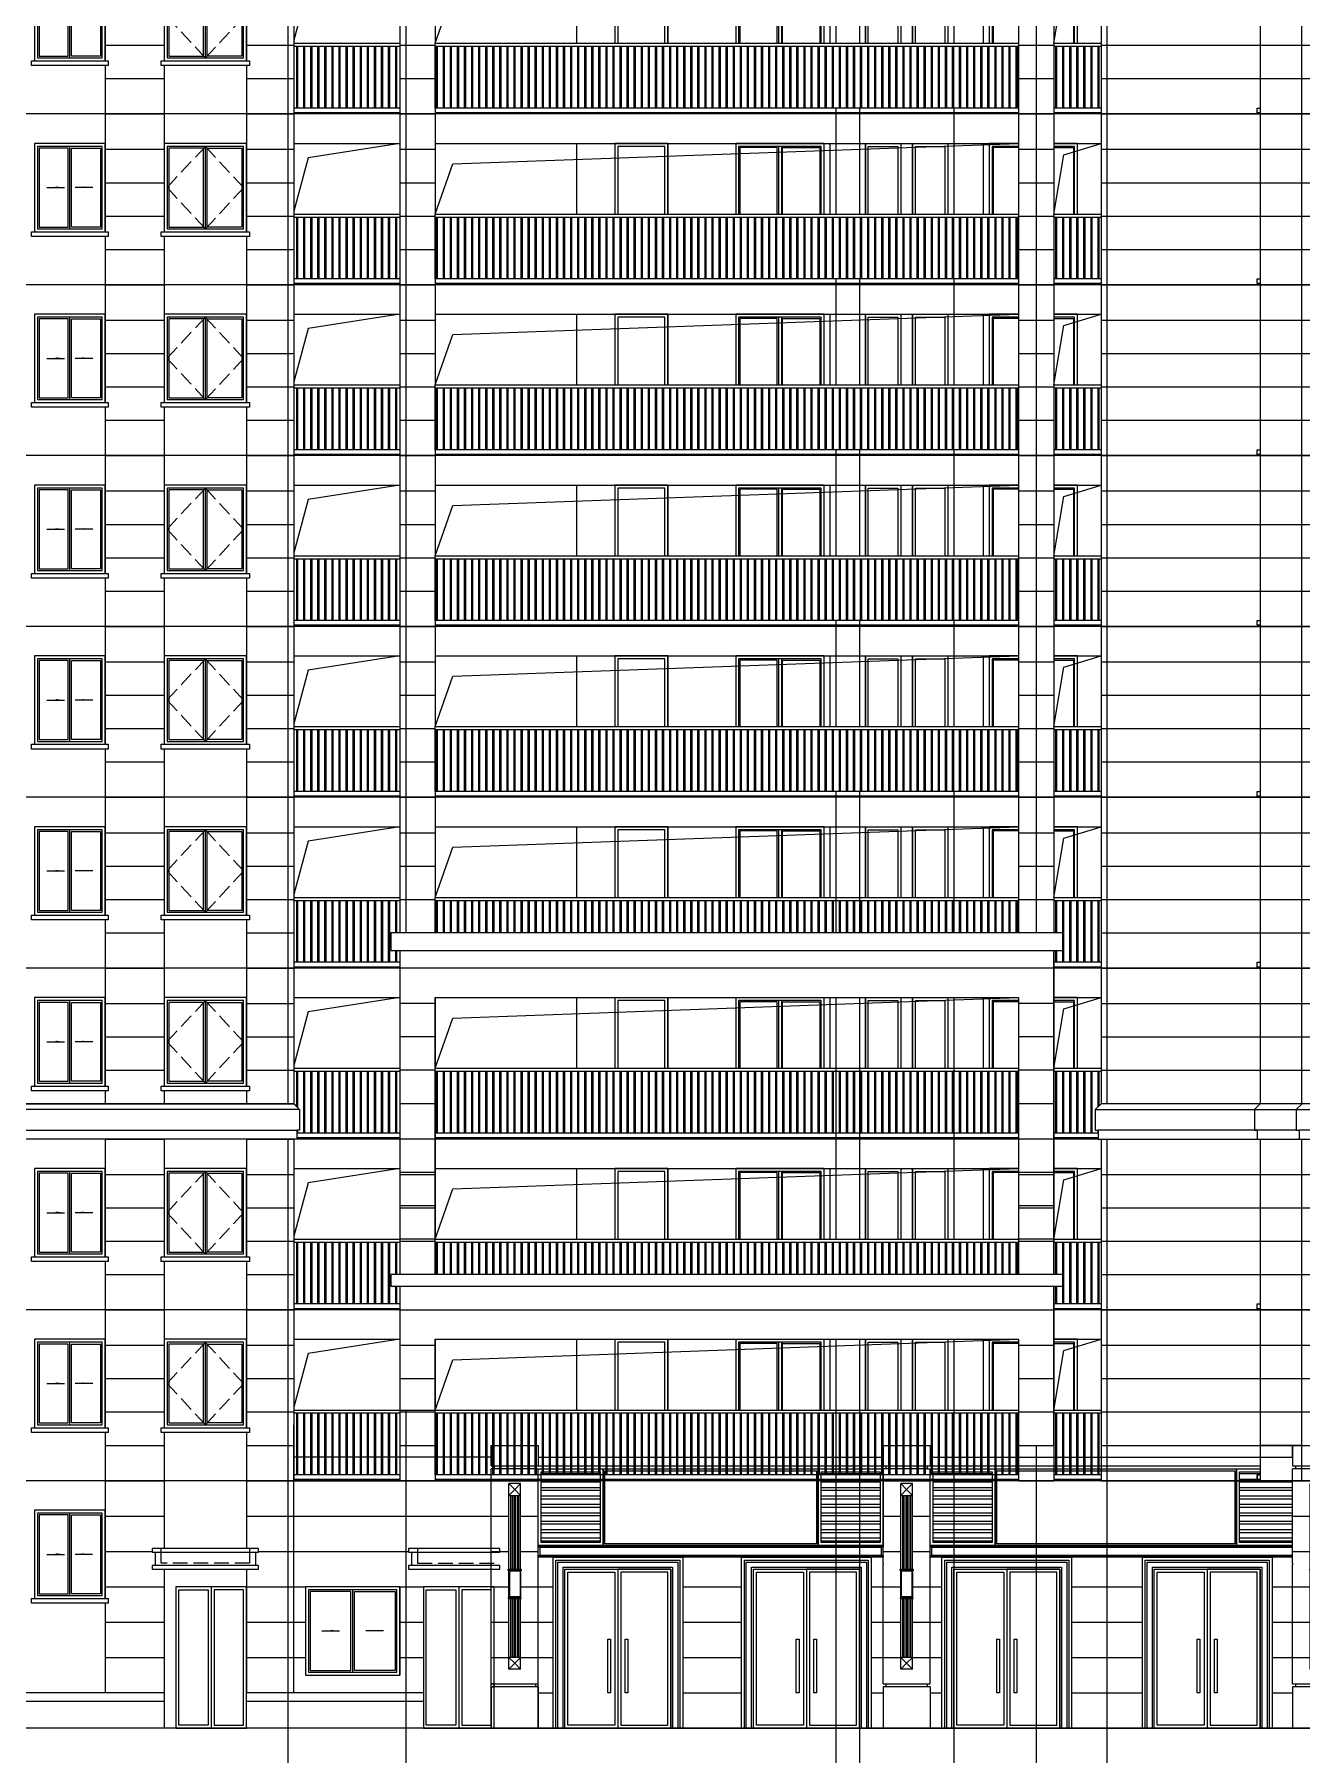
# Model space of a CAD drawing. Extents: x -59851 to 653804, y -249523 to 437614.
# Drawn here: x 334249 to 355751, y 364139 to 393338 of the extents above; entities that cross this region are included whole.
import ezdxf

# ---------------------------------------------------------------- set-up
doc = ezdxf.new("R2010")
doc.units = 0
doc.header["$LTSCALE"] = 1000
doc.header["$MEASUREMENT"] = 0
doc.linetypes.add('DASH', pattern=[0.35, 0.25, -0.1])
for name, color, linetype in [('_TCH_BOUNDARY', 7, 'Continuous'), ('A-材质分割线（横向）', 252, 'Continuous'), ('A-材质分割线（竖向）', 8, 'Continuous'), ('A-注释', 8, 'Continuous'), ('A-洞口', 105, 'Continuous'), ('A-雨棚', 153, 'Continuous'), ('DOTE', 16, 'Continuous'), ('ELE-0', 142, 'Continuous'), ('ELE-1', 41, 'Continuous'), ('ELE-2', 31, 'Continuous'), ('ELE-3', 35, 'Continuous'), ('ELE-6', 8, 'Continuous'), ('LABEL_PM', 7, 'Continuous'), ('P-固定家具（悬空）', 142, 'Continuous'), ('PUB_HATCH', 8, 'Continuous'), ('WINDOW', 4, 'Continuous'), ('栏杆', 142, 'Continuous')]:
    doc.layers.add(name, color=color, linetype=linetype)

# ---------------------------------------------------------------- blocks, each defined once
blk = doc.blocks.new('zhuzidangchuang')
for points in [[(147849, 366697), (147349, 366697), (147349, 365197), (147849, 365197)], [(147849, 366647), (147399, 366647), (147399, 365247), (147849, 365247)], [(147849, 366627), (147419, 366627), (147419, 365267), (147849, 365267)], [(148849, 365497), (148849, 366697), (148449, 366697)], [(148799, 366647), (148449, 366647)], [(148799, 365497), (148799, 366647), (148449, 366647)], [(148449, 366627), (148779, 366627), (148779, 365497)]]:
    blk.add_lwpolyline(points)
at = {"layer": 'ELE-6'}
blk.add_line((147849, 365197), (147349, 365197), dxfattribs=at)
blk = doc.blocks.new('1515c')
for p, q in [((139175, 366647), (139175, 365247)), ((139225, 366647), (139225, 365247))]:
    blk.add_line(p, q)
for points in [[(138450, 365197), (139950, 365197), (139950, 366697), (138450, 366697)], [(138500, 365247), (139900, 365247), (139900, 366647), (138500, 366647)], [(138520, 365267), (139155, 365267), (139155, 366627), (138520, 366627)], [(139880, 365267), (139245, 365267), (139245, 366627), (139880, 366627)]]:
    blk.add_lwpolyline(points, close=True)
blk.add_lwpolyline([(139900, 366647), (139225, 366647)])
blk = doc.blocks.new('11001800')
at = {"layer": '栏杆'}
for p, q in [((105855, 351612), (107655, 351612)), ((105855, 351562), (107655, 351562)), ((105905, 350512), (105905, 351562)), ((105925, 350512), (105925, 351562)), ((106025, 350512), (106025, 351562)), ((106045, 350512), (106045, 351562)), ((106145, 350512), (106145, 351562)), ((106165, 350512), (106165, 351562)), ((106265, 350512), (106265, 351562)), ((106285, 350512), (106285, 351562)), ((106385, 350512), (106385, 351562)), ((106405, 350512), (106405, 351562)), ((106505, 350512), (106505, 351562)), ((106525, 350512), (106525, 351562)), ((106625, 350512), (106625, 351562)), ((106645, 350512), (106645, 351562)), ((106745, 350512), (106745, 351562)), ((106765, 350512), (106765, 351562)), ((106865, 350512), (106865, 351562)), ((106885, 350512), (106885, 351562)), ((106985, 350512), (106985, 351562)), ((107005, 350512), (107005, 351562)), ((107105, 350512), (107105, 351562)), ((107125, 350512), (107125, 351562)), ((107225, 350512), (107225, 351562)), ((107245, 350512), (107245, 351562)), ((107345, 350512), (107345, 351562)), ((107365, 350512), (107365, 351562)), ((107391, 351562), (107413, 351562)), ((107413, 351562), (107644, 351562)), ((107465, 350512), (107465, 351562)), ((107485, 350512), (107485, 351562)), ((107585, 350512), (107585, 351562)), ((107605, 350512), (107605, 351562))]:
    blk.add_line(p, q, dxfattribs=at)
blk = doc.blocks.new('8001800')
at = {"layer": '栏杆'}
for p, q in [((116139, 391988), (116939, 391988)), ((116139, 391938), (116939, 391938)), ((116169, 390888), (116169, 391938)), ((116189, 390888), (116189, 391938)), ((116289, 390888), (116289, 391938)), ((116309, 390888), (116309, 391938)), ((116409, 390888), (116409, 391938)), ((116429, 390888), (116429, 391938)), ((116529, 390888), (116529, 391938)), ((116549, 390888), (116549, 391938)), ((116649, 390888), (116649, 391938)), ((116669, 390888), (116669, 391938)), ((116769, 390888), (116769, 391938)), ((116789, 390888), (116789, 391938)), ((116889, 390888), (116889, 391938)), ((116909, 390888), (116909, 391938))]:
    blk.add_line(p, q, dxfattribs=at)
blk = doc.blocks.new('lanbigh')
blk.add_wipeout([(-221947, 333321), (-212047, 333321), (-212047, 332221), (-221947, 332221)])
at = {"layer": '_TCH_BOUNDARY'}
blk.add_lwpolyline([(-221947, 333321), (-212047, 333321), (-212047, 332221), (-221947, 332221)], close=True, dxfattribs=at)
at = {"layer": '栏杆'}
blk.add_lwpolyline([(-221947, 333321), (-212047, 333321), (-212047, 332221), (-221947, 332221)], close=True, dxfattribs=at)
blk = doc.blocks.new('99001100')
at = {"layer": '栏杆'}
for p, q in [((105481, 391988), (115381, 391988)), ((105481, 391938), (115381, 391938)), ((105501, 390888), (105501, 391938)), ((105521, 390888), (105521, 391938)), ((105621, 390888), (105621, 391938)), ((105641, 390888), (105641, 391938)), ((105741, 390888), (105741, 391938)), ((105761, 390888), (105761, 391938)), ((105861, 390888), (105861, 391938)), ((105881, 390888), (105881, 391938)), ((105981, 390888), (105981, 391938)), ((106001, 390888), (106001, 391938)), ((106101, 390888), (106101, 391938)), ((106121, 390888), (106121, 391938)), ((106221, 390888), (106221, 391938)), ((106241, 390888), (106241, 391938)), ((106341, 390888), (106341, 391938)), ((106361, 390888), (106361, 391938)), ((106461, 390888), (106461, 391938)), ((106481, 390888), (106481, 391938)), ((106581, 390888), (106581, 391938)), ((106601, 390888), (106601, 391938)), ((106701, 390888), (106701, 391938)), ((106721, 390888), (106721, 391938)), ((106821, 390888), (106821, 391938)), ((106841, 390888), (106841, 391938)), ((106941, 390888), (106941, 391938)), ((106961, 390888), (106961, 391938)), ((107018, 391938), (107039, 391938)), ((107039, 391938), (115381, 391938)), ((107061, 390888), (107061, 391938)), ((107081, 390888), (107081, 391938)), ((107181, 390888), (107181, 391938)), ((107201, 390888), (107201, 391938)), ((107301, 390888), (107301, 391938)), ((107321, 390888), (107321, 391938)), ((107421, 390888), (107421, 391938)), ((107441, 390888), (107441, 391938)), ((107541, 390888), (107541, 391938)), ((107561, 390888), (107561, 391938)), ((107661, 390888), (107661, 391938)), ((107681, 390888), (107681, 391938)), ((107781, 390888), (107781, 391938)), ((107801, 390888), (107801, 391938)), ((107901, 390888), (107901, 391938)), ((107921, 390888), (107921, 391938)), ((108021, 390888), (108021, 391938)), ((108041, 390888), (108041, 391938)), ((108141, 390888), (108141, 391938)), ((108161, 390888), (108161, 391938)), ((108261, 390888), (108261, 391938)), ((108281, 390888), (108281, 391938)), ((108381, 390888), (108381, 391938)), ((108401, 390888), (108401, 391938)), ((108501, 390888), (108501, 391938)), ((108521, 390888), (108521, 391938)), ((108621, 390888), (108621, 391938)), ((108641, 390888), (108641, 391938)), ((108741, 390888), (108741, 391938)), ((108761, 390888), (108761, 391938)), ((108861, 390888), (108861, 391938)), ((108881, 390888), (108881, 391938)), ((108981, 390888), (108981, 391938)), ((109001, 390888), (109001, 391938)), ((109101, 390888), (109101, 391938)), ((109121, 390888), (109121, 391938)), ((109221, 390888), (109221, 391938)), ((109241, 390888), (109241, 391938)), ((109341, 390888), (109341, 391938)), ((109361, 390888), (109361, 391938)), ((109461, 390888), (109461, 391938)), ((109481, 390888), (109481, 391938)), ((109581, 390888), (109581, 391938)), ((109601, 390888), (109601, 391938)), ((109701, 390888), (109701, 391938)), ((109721, 390888), (109721, 391938)), ((109821, 390888), (109821, 391938)), ((109841, 390888), (109841, 391938)), ((109941, 390888), (109941, 391938)), ((109961, 390888), (109961, 391938)), ((110061, 390888), (110061, 391938)), ((110081, 390888), (110081, 391938)), ((110181, 390888), (110181, 391938)), ((110201, 390888), (110201, 391938)), ((110301, 390888), (110301, 391938)), ((110321, 390888), (110321, 391938)), ((110421, 390888), (110421, 391938)), ((110441, 390888), (110441, 391938)), ((110541, 390888), (110541, 391938)), ((110561, 390888), (110561, 391938)), ((110661, 390888), (110661, 391938)), ((110681, 390888), (110681, 391938)), ((110781, 390888), (110781, 391938)), ((110801, 390888), (110801, 391938)), ((110901, 390888), (110901, 391938)), ((110921, 390888), (110921, 391938)), ((111021, 390888), (111021, 391938)), ((111041, 390888), (111041, 391938)), ((111141, 390888), (111141, 391938)), ((111161, 390888), (111161, 391938)), ((111261, 390888), (111261, 391938)), ((111281, 390888), (111281, 391938)), ((111381, 390888), (111381, 391938)), ((111401, 390888), (111401, 391938)), ((111501, 390888), (111501, 391938)), ((111521, 390888), (111521, 391938)), ((111621, 390888), (111621, 391938)), ((111641, 390888), (111641, 391938)), ((111741, 390888), (111741, 391938)), ((111761, 390888), (111761, 391938)), ((111861, 390888), (111861, 391938)), ((111881, 390888), (111881, 391938)), ((111981, 390888), (111981, 391938)), ((112001, 390888), (112001, 391938)), ((112101, 390888), (112101, 391938)), ((112121, 390888), (112121, 391938)), ((112221, 390888), (112221, 391938)), ((112241, 390888), (112241, 391938)), ((112341, 390888), (112341, 391938)), ((112361, 390888), (112361, 391938)), ((112461, 390888), (112461, 391938)), ((112481, 390888), (112481, 391938)), ((112581, 390888), (112581, 391938)), ((112601, 390888), (112601, 391938)), ((112701, 390888), (112701, 391938)), ((112721, 390888), (112721, 391938)), ((112821, 390888), (112821, 391938)), ((112841, 390888), (112841, 391938)), ((112941, 390888), (112941, 391938)), ((112961, 390888), (112961, 391938)), ((113061, 390888), (113061, 391938)), ((113081, 390888), (113081, 391938)), ((113181, 390888), (113181, 391938)), ((113201, 390888), (113201, 391938)), ((113301, 390888), (113301, 391938)), ((113321, 390888), (113321, 391938)), ((113421, 390888), (113421, 391938)), ((113441, 390888), (113441, 391938)), ((113541, 390888), (113541, 391938)), ((113561, 390888), (113561, 391938)), ((113661, 390888), (113661, 391938)), ((113681, 390888), (113681, 391938)), ((113781, 390888), (113781, 391938)), ((113801, 390888), (113801, 391938)), ((113901, 390888), (113901, 391938)), ((113921, 390888), (113921, 391938)), ((114021, 390888), (114021, 391938)), ((114041, 390888), (114041, 391938)), ((114141, 390888), (114141, 391938)), ((114161, 390888), (114161, 391938)), ((114261, 390888), (114261, 391938)), ((114281, 390888), (114281, 391938)), ((114381, 390888), (114381, 391938)), ((114401, 390888), (114401, 391938)), ((114501, 390888), (114501, 391938)), ((114521, 390888), (114521, 391938)), ((114621, 390888), (114621, 391938)), ((114641, 390888), (114641, 391938)), ((114741, 390888), (114741, 391938)), ((114761, 390888), (114761, 391938)), ((114861, 390888), (114861, 391938)), ((114881, 390888), (114881, 391938)), ((114981, 390888), (114981, 391938)), ((115001, 390888), (115001, 391938)), ((115101, 390888), (115101, 391938)), ((115121, 390888), (115121, 391938)), ((115221, 390888), (115221, 391938)), ((115241, 390888), (115241, 391938)), ((115341, 390888), (115341, 391938)), ((115361, 390888), (115361, 391938))]:
    blk.add_line(p, q, dxfattribs=at)
blk = doc.blocks.new('1512tl0418')
at = {"layer": 'A-注释'}
for points in [[(103386, 378872), (103236, 378872), (103236, 378892)], [(103569, 378872), (103719, 378872), (103719, 378892)]]:
    blk.add_hatch(color=256, dxfattribs=at).paths.add_polyline_path(points)
for points in [[(103089, 378872), (103386, 378872)], [(103866, 378872), (103569, 378872)]]:
    blk.add_lwpolyline(points, dxfattribs=at)
at = {"layer": 'ELE-0'}
blk.add_line((103478, 378172), (103478, 379572), dxfattribs=at)
for points in [[(102878, 378122), (104078, 378122), (104078, 379622), (102878, 379622)], [(102928, 378172), (104028, 378172), (104028, 379572), (102928, 379572)], [(103448, 379542), (102958, 379542), (102958, 378202), (103448, 378202)], [(103508, 379542), (103998, 379542), (103998, 378202), (103508, 378202)]]:
    blk.add_lwpolyline(points, close=True, dxfattribs=at)
blk = doc.blocks.new('neipingkaichuang0606')
at = {"layer": 'A-注释', "linetype": 'DASH'}
blk.add_lwpolyline([(112978, 366647), (112328, 365947), (112978, 365247), (113628, 365947)], close=True, dxfattribs=at)
at = {"layer": 'ELE-0'}
blk.add_line((112978, 365247), (112978, 366647), dxfattribs=at)
for points in [[(112278, 365197), (113678, 365197), (113678, 366697), (112278, 366697)], [(112328, 365247), (113628, 365247), (113628, 366647), (112328, 366647)], [(112948, 366617), (112358, 366617), (112358, 365277), (112948, 365277)], [(113008, 366617), (113598, 366617), (113598, 365277), (113008, 365277)]]:
    blk.add_lwpolyline(points, close=True, dxfattribs=at)
blk = doc.blocks.new('2-12dongss')
at = {"layer": 'A-材质分割线（横向）'}
for points in [[(-227547, 337597), (-226547, 337597)], [(-225147, 337597), (-224347, 337597)], [(-222547, 337597), (-221947, 337597)], [(-212047, 337597), (-211447, 337597)], [(-210647, 337597), (-207947, 337597)], [(-207947, 337597), (-203647, 337597)], [(-227547, 337030), (-226547, 337030)], [(-225147, 337030), (-224347, 337030)], [(-222547, 337030), (-221947, 337030)], [(-212047, 337030), (-211447, 337030)], [(-210647, 337030), (-203647, 337030)], [(-227547, 336464), (-226547, 336464)], [(-225147, 336464), (-224347, 336464)], [(-210647, 336464), (-203647, 336464)], [(-227547, 335897), (-226547, 335897)], [(-225147, 335897), (-224347, 335897)], [(-210647, 335897), (-207947, 335897)], [(-207947, 335897), (-203647, 335897)], [(-227547, 335297), (-226547, 335297)], [(-225147, 335297), (-224347, 335297)], [(-210647, 335297), (-203647, 335297)]]:
    blk.add_lwpolyline(points, dxfattribs=at)
at = {"layer": 'A-材质分割线（竖向）'}
for points in [[(-227547, 338197), (-227547, 336197)], [(-226547, 338197), (-226547, 336197)], [(-225147, 338197), (-225147, 336197)], [(-227547, 336117), (-227547, 335297)], [(-226547, 336117), (-226547, 335297)], [(-225147, 336117), (-225147, 335297)]]:
    blk.add_lwpolyline(points, dxfattribs=at)
at = {"layer": 'A-洞口'}
for points in [[(-222547, 337697), (-224099, 337454), (-224347, 336547)], [(-221947, 336497), (-221645, 337351), (-212047, 337697)], [(-211447, 336497), (-211277, 337505), (-210647, 337697)]]:
    blk.add_lwpolyline(points, dxfattribs=at)
at = {"layer": 'ELE-2'}
for points in [[(-224347, 338197), (-224347, 335297)], [(-207247, 338197), (-207247, 335297)]]:
    blk.add_lwpolyline(points, dxfattribs=at)
at = {"layer": 'ELE-3'}
for points in [[(-222547, 338197), (-222547, 335297)], [(-221947, 338197), (-221947, 335297)], [(-212047, 338197), (-212047, 335297)], [(-211447, 338197), (-211447, 335297)], [(-210647, 338197), (-210647, 335297)], [(-207947, 338197), (-207947, 335297)], [(-224347, 337697), (-222547, 337697)], [(-221947, 337697), (-212047, 337697)], [(-211447, 337697), (-210647, 337697)], [(-222547, 335397), (-224347, 335397)], [(-222547, 335317), (-224347, 335317)], [(-212047, 335397), (-221947, 335397)], [(-212047, 335317), (-221947, 335317)], [(-210647, 335397), (-211447, 335397)], [(-210647, 335317), (-211447, 335317)], [(-207947, 335317), (-207997, 335317), (-207997, 335397), (-207947, 335397)]]:
    blk.add_lwpolyline(points, dxfattribs=at)
for points in [[(-228797, 336197), (-227497, 336197), (-227497, 336117), (-228797, 336117)], [(-226597, 336197), (-225097, 336197), (-225097, 336117), (-226597, 336117)]]:
    blk.add_lwpolyline(points, close=True, dxfattribs=at)
at = {"layer": 'ELE-6'}
blk.add_line((-217997, 336197), (-218897, 336197), dxfattribs=at)
for points in [[(-219547, 337697), (-219547, 335397)], [(-218897, 337697), (-218897, 335397)], [(-217997, 337697), (-217997, 336197)], [(-215247, 337697), (-215247, 335397)], [(-214647, 337697), (-214647, 335397)], [(-214047, 337697), (-214047, 335397)], [(-213847, 337697), (-213847, 335397)], [(-213247, 337697), (-213247, 335397)], [(-212647, 337697), (-212647, 335397)], [(-218897, 335917), (-217947, 335917), (-217947, 335997), (-218897, 335997)], [(-212047, 335917), (-212597, 335917), (-212597, 335997), (-212047, 335997)]]:
    blk.add_lwpolyline(points, dxfattribs=at)
for points in [[(-217997, 337697), (-218897, 337697), (-218897, 336197), (-217997, 336197)], [(-218047, 337647), (-218847, 337647), (-218847, 336247), (-218047, 336247)], [(-214647, 337697), (-214047, 337697), (-214047, 336197), (-214647, 336197)], [(-214597, 337647), (-214097, 337647), (-214097, 336247), (-214597, 336247)], [(-213847, 337697), (-213247, 337697), (-213247, 336197), (-213847, 336197)], [(-213797, 337647), (-213297, 337647), (-213297, 336247), (-213797, 336247)], [(-216897, 335997), (-216897, 335917), (-215297, 335917), (-215297, 335997)], [(-214047, 335997), (-214647, 335997), (-214647, 335917), (-214047, 335917)], [(-213847, 335997), (-213247, 335997), (-213247, 335917), (-213847, 335917)]]:
    blk.add_lwpolyline(points, close=True, dxfattribs=at)
for name, p in [('1512tl0418', (-331624, -41925)), ('neipingkaichuang0606', (-338824, -29000)), ('11001800', (-330201, -15115)), ('8001800', (-327586, -55491))]:
    blk.add_blockref(name, p)
for name, p in [('1515c', (-355297, -29000)), ('zhuzidangchuang', (-359895, -29000))]:
    blk.add_blockref(name, p, dxfattribs=at)
blk.add_blockref('lanbigh', (0, 3176))
at = {"layer": 'A-材质分割线（横向）'}
for points in [[(-222547, 336464), (-221947, 336464)], [(-212047, 336464), (-211447, 336464)], [(-222547, 335897), (-221947, 335897)], [(-212047, 335897), (-211447, 335897)], [(-222547, 335297), (-221947, 335297)], [(-212047, 335297), (-211447, 335297)]]:
    blk.add_lwpolyline(points, dxfattribs=at)
blk.add_blockref('99001100', (-327428, -55491))
blk = doc.blocks.new('xixixiixi')
blk.add_wipeout([(159649, 324297), (149249, 324297), (149149, 324197), (149149, 323847), (149199, 323847), (149199, 323697), (159699, 323697), (159699, 323847), (159749, 323847), (159749, 324197)])
at = {"layer": '_TCH_BOUNDARY'}
blk.add_lwpolyline([(159649, 324297), (149249, 324297), (149149, 324197), (149149, 323847), (149199, 323847), (149199, 323697), (159699, 323697), (159699, 323847), (159749, 323847), (159749, 324197)], close=True, dxfattribs=at)
at = {"layer": 'ELE-2'}
for points in [[(152661, 324297), (152561, 324197), (152561, 323847), (152611, 323847), (152611, 323697), (159699, 323697), (159699, 323847), (159749, 323847), (159749, 324197), (159649, 324297)], [(152561, 324197), (159749, 324197)], [(159649, 324297), (152649, 324297)], [(155449, 324297), (155349, 324197), (155349, 323847), (155399, 323847), (155399, 323697), (155449, 323697)], [(159699, 323847), (152611, 323847)]]:
    blk.add_lwpolyline(points, dxfattribs=at)
at = {"layer": 'ELE-3'}
for points in [[(149249, 324297), (149149, 324197), (149149, 323847), (149199, 323847), (149199, 323697), (149249, 323697)], [(149149, 324197), (152561, 324197)], [(152649, 324297), (149249, 324297)], [(151949, 324297), (151849, 324197), (151849, 323847), (151899, 323847), (151899, 323697), (151949, 323697)], [(152561, 323847), (149199, 323847)], [(149249, 323697), (152611, 323697)]]:
    blk.add_lwpolyline(points, dxfattribs=at)
blk = doc.blocks.new('fdjsjkjskjkhjj')
blk.add_wipeout([(116128, 327197), (116128, 326897), (116278, 326897), (116278, 321397), (116878, 321397), (116878, 326097), (126778, 326097), (126778, 321397), (127378, 321397), (127378, 326897), (127528, 326897), (127528, 327197)]).dxf.layer = 'LABEL_PM'
at = {"layer": '_TCH_BOUNDARY'}
blk.add_lwpolyline([(116128, 327197), (116128, 326897), (116278, 326897), (116278, 321397), (116878, 321397), (116878, 326097), (126778, 326097), (126778, 321397), (127378, 321397), (127378, 326897), (127528, 326897), (127528, 327197)], close=True, dxfattribs=at)
at = {"layer": 'ELE-2'}
blk.add_lwpolyline([(116128, 327197), (116128, 326897), (116278, 326897), (116278, 321397), (116878, 321397), (116878, 326097), (126778, 326097), (126778, 321397), (127378, 321397), (127378, 326897), (127528, 326897), (127528, 327197)], close=True, dxfattribs=at)
blk = doc.blocks.new('jfdskjajkjkjkjkjkhh')
at = {"layer": 'A-材质分割线（横向）'}
for p, q in [((127378, 326597), (116278, 326597)), ((116878, 325997), (116278, 325997)), ((127378, 325997), (126778, 325997)), ((116878, 325430), (116278, 325430)), ((127378, 325430), (126778, 325430)), ((116878, 324864), (116278, 324864)), ((127378, 324864), (126778, 324864)), ((116878, 324297), (116278, 324297)), ((127378, 324297), (126778, 324297)), ((116878, 323697), (116278, 323697)), ((127378, 323697), (126778, 323697)), ((116878, 323130), (116278, 323130)), ((127378, 323130), (126778, 323130)), ((116878, 322564), (116278, 322564)), ((127378, 322564), (126778, 322564)), ((116878, 321997), (116278, 321997)), ((127378, 321997), (126778, 321997))]:
    blk.add_line(p, q, dxfattribs=at)
at = {"layer": 'ELE-2'}
blk.add_lwpolyline([(116128, 327197), (116128, 326897), (127528, 326897), (127528, 327197)], close=True, dxfattribs=at)
blk = doc.blocks.new('jfdsajkjfjkjkh')
blk.add_wipeout([(116128, 321397), (116128, 321197), (116278, 321197), (116278, 319097), (116878, 319097), (116878, 320297), (126778, 320297), (126778, 318497), (127378, 318497), (127378, 321197), (127528, 321197), (127528, 321397)]).dxf.layer = 'LABEL_PM'
at = {"layer": '_TCH_BOUNDARY'}
blk.add_lwpolyline([(116128, 321397), (116128, 321197), (116278, 321197), (116278, 319097), (116878, 319097), (116878, 320297), (126778, 320297), (126778, 318497), (127378, 318497), (127378, 321197), (127528, 321197), (127528, 321397)], close=True, dxfattribs=at)
at = {"layer": 'ELE-2'}
blk.add_lwpolyline([(116128, 321397), (116128, 321197), (116278, 321197), (116278, 319097), (116878, 319097), (116878, 320297), (126778, 320297), (126778, 318497), (127378, 318497), (127378, 321197), (127528, 321197), (127528, 321397)], close=True, dxfattribs=at)
blk = doc.blocks.new('200genh')
at = {"layer": 'A-材质分割线（横向）'}
for p, q in [((116278, 320797), (127378, 320797)), ((116278, 320197), (116878, 320197)), ((126778, 320197), (127378, 320197)), ((116278, 319630), (116878, 319630)), ((126778, 319630), (127378, 319630)), ((126778, 319064), (127378, 319064))]:
    blk.add_line(p, q, dxfattribs=at)
at = {"layer": 'ELE-2'}
blk.add_lwpolyline([(116128, 321397), (116128, 321197), (127528, 321197), (127528, 321397)], close=True, dxfattribs=at)
blk = doc.blocks.new('jj100pb')
blk.add_wipeout([(114478, 286180), (114578, 286080), (114578, 285730), (114528, 285730), (114528, 285580), (89628, 285580), (89628, 285730), (89578, 285730), (89578, 286080), (89678, 286180)])
at = {"layer": '_TCH_BOUNDARY'}
blk.add_lwpolyline([(114478, 286180), (114578, 286080), (114578, 285730), (114528, 285730), (114528, 285580), (89628, 285580), (89628, 285730), (89578, 285730), (89578, 286080), (89678, 286180)], close=True, dxfattribs=at)
at = {"layer": 'ELE-2'}
blk.add_lwpolyline([(114478, 286180), (114578, 286080), (114578, 285730), (114528, 285730), (114528, 285580), (89628, 285580), (89628, 285730), (89578, 285730), (89578, 286080), (89678, 286180)], close=True, dxfattribs=at)
blk = doc.blocks.new('jjjia100')
at = {"layer": 'ELE-2'}
for points in [[(114478, 288808), (114578, 288708), (114578, 288358), (114528, 288358), (114528, 288208), (92728, 288208), (92728, 288358), (92678, 288358), (92678, 288708), (92778, 288808), (114478, 288808)], [(102878, 288808), (102978, 288708), (102978, 288358), (102928, 288358), (102928, 288208), (102878, 288208)], [(114578, 288708), (92678, 288708)], [(92728, 288358), (114528, 288358)]]:
    blk.add_lwpolyline(points, dxfattribs=at)
at = {"layer": 'ELE-3'}
for points in [[(92778, 288808), (91678, 288808), (91578, 288708), (91578, 288358), (91628, 288358), (91628, 288208), (92728, 288208)], [(92078, 288808), (91978, 288708), (91978, 288358), (92028, 288358), (92028, 288208), (92078, 288208)], [(91578, 288708), (92678, 288708)], [(92678, 288358), (91628, 288358)]]:
    blk.add_lwpolyline(points, dxfattribs=at)
at = {"layer": 'ELE-6'}
for points in [[(91678, 288808), (89678, 288808), (89578, 288708), (89578, 288358), (89628, 288358), (89628, 288208), (91628, 288208)], [(90378, 288808), (90278, 288708), (90278, 288358), (90328, 288358), (90328, 288208), (90378, 288208)], [(89578, 288708), (91578, 288708)], [(91578, 288358), (89628, 288358)]]:
    blk.add_lwpolyline(points, dxfattribs=at)
blk = doc.blocks.new('A$C46EA1983')
at = {"layer": 'A-注释'}
for points in [[(575, 750), (425, 750), (425, 770)], [(1025, 750), (1175, 750), (1175, 770)]]:
    blk.add_hatch(color=256, dxfattribs=at).paths.add_polyline_path(points)
for points in [[(278, 750), (575, 750)], [(1322, 750), (1025, 750)]]:
    blk.add_lwpolyline(points, dxfattribs=at)
at = {"layer": 'ELE-0'}
for p, q in [((1600, 1500), (1600, 0)), ((800, 1450), (800, 50)), ((800, 1450), (800, 50))]:
    blk.add_line(p, q, dxfattribs=at)
for points in [[(0, 0), (1600, 0), (1600, 1500), (0, 1500)], [(50, 50), (1550, 50), (1550, 1450), (50, 1450)], [(80, 80), (770, 80), (770, 1420), (80, 1420)], [(1520, 80), (830, 80), (830, 1420), (1520, 1420)]]:
    blk.add_lwpolyline(points, close=True, dxfattribs=at)
for points in [[(800, 1450), (50, 1450)], [(1550, 1450), (850, 1450)]]:
    blk.add_lwpolyline(points, dxfattribs=at)
blk = doc.blocks.new('dongcesypb0429')
at = {"layer": 'ELE-1'}
blk.add_lwpolyline([(117828, 268191), (117828, 268891), (117878, 268891), (117878, 268941), (117828, 268941), (117828, 272591), (117878, 272591), (117878, 272641), (117828, 272641), (117828, 272991), (118628, 272991), (118628, 272791), (124478, 272791), (124478, 272991), (125278, 272991), (125278, 272791), (131428, 272791), (131428, 272991), (132228, 272991), (132228, 272791), (137928, 272791), (137928, 272991), (138728, 272991), (138728, 272641), (138678, 272641), (138678, 272591), (138728, 272591), (138728, 268941), (138678, 268941), (138678, 268891), (138728, 268891), (138728, 268191), (117828, 268191)], dxfattribs=at)
blk = doc.blocks.new('qweerqqq')
at = {"layer": 'A-材质分割线（横向）'}
for p, q in [((-54711, 276912), (-53911, 276912)), ((-54711, 276312), (-54411, 276312)), ((-54211, 276312), (-53911, 276312)), ((-54711, 275712), (-54411, 275712)), ((-54211, 275712), (-53911, 275712)), ((-54711, 275112), (-54411, 275112)), ((-54211, 275112), (-53911, 275112)), ((-54711, 274512), (-54411, 274512)), ((-54211, 274512), (-53911, 274512)), ((-54711, 273912), (-54411, 273912)), ((-54211, 273912), (-53911, 273912))]:
    blk.add_line(p, q, dxfattribs=at)
at = {"layer": 'ELE-1'}
for p, q in [((-54711, 277512), (-53911, 277512)), ((-54711, 277512), (-54711, 277162)), ((-53911, 277512), (-53911, 277162)), ((-54711, 277162), (-54661, 277162)), ((-54661, 277112), (-54711, 277112)), ((-54711, 276912), (-54711, 277112)), ((-54661, 277162), (-54661, 277112)), ((-54661, 277162), (-53961, 277162)), ((-53961, 277112), (-54661, 277112)), ((-53961, 277162), (-53961, 277112)), ((-53961, 277162), (-53911, 277162)), ((-53961, 277112), (-53911, 277112)), ((-53911, 276912), (-53911, 277112)), ((-54711, 276312), (-54711, 276912)), ((-54311, 276762), (-54411, 276862)), ((-54211, 276862), (-54411, 276862)), ((-54411, 276662), (-54411, 276862)), ((-54311, 276762), (-54211, 276862)), ((-54211, 276662), (-54211, 276862)), ((-53911, 276312), (-53911, 276912)), ((-54311, 276762), (-54411, 276662)), ((-54411, 276662), (-54376, 276662)), ((-54411, 276312), (-54411, 276662)), ((-54376, 276662), (-54356, 276662)), ((-54376, 275412), (-54376, 276662)), ((-54356, 276662), (-54321, 276662)), ((-54356, 276662), (-54356, 275412)), ((-54321, 276662), (-54301, 276662)), ((-54321, 275412), (-54321, 276662)), ((-54311, 276762), (-54211, 276662)), ((-54301, 276662), (-54266, 276662)), ((-54301, 276662), (-54301, 275412)), ((-54266, 276662), (-54246, 276662)), ((-54266, 275412), (-54266, 276662)), ((-54246, 276662), (-54211, 276662)), ((-54246, 276662), (-54246, 275412)), ((-54211, 276312), (-54211, 276662)), ((-54711, 275712), (-54711, 276312)), ((-54411, 275712), (-54411, 276312)), ((-54211, 275712), (-54211, 276312)), ((-53911, 275712), (-53911, 276312)), ((-54711, 275512), (-54711, 275712)), ((-54411, 275412), (-54411, 275712)), ((-54211, 275412), (-54211, 275712)), ((-53911, 275112), (-53911, 275712)), ((-54711, 275512), (-54711, 275492)), ((-54711, 275112), (-54711, 275492)), ((-54711, 274512), (-54711, 275112)), ((-53911, 274512), (-53911, 275112)), ((-54411, 273912), (-54411, 274912)), ((-54376, 273912), (-54376, 274912)), ((-54356, 274912), (-54356, 273912)), ((-54321, 273912), (-54321, 274912)), ((-54301, 274912), (-54301, 273912)), ((-54266, 273912), (-54266, 274912)), ((-54246, 274912), (-54246, 273912)), ((-54211, 273912), (-54211, 274912)), ((-54711, 273912), (-54711, 274512)), ((-53911, 273912), (-53911, 274512)), ((-54711, 273512), (-54711, 273912)), ((-54411, 273712), (-54411, 273912)), ((-54311, 273812), (-54411, 273912)), ((-54211, 273912), (-54411, 273912)), ((-54311, 273812), (-54211, 273912)), ((-54211, 273712), (-54211, 273912)), ((-53911, 273512), (-53911, 273912)), ((-54311, 273812), (-54411, 273712)), ((-54211, 273712), (-54411, 273712)), ((-54311, 273812), (-54211, 273712)), ((-54711, 273462), (-54711, 273512)), ((-54711, 273462), (-54661, 273462)), ((-54661, 273412), (-54711, 273412)), ((-54711, 273412), (-54711, 272712)), ((-54661, 273462), (-54661, 273412)), ((-54661, 273462), (-53961, 273462)), ((-53961, 273412), (-54661, 273412)), ((-53961, 273462), (-53961, 273412)), ((-53961, 273462), (-53911, 273462)), ((-53911, 273412), (-53961, 273412)), ((-53911, 273462), (-53911, 273512)), ((-53911, 273412), (-53911, 272712)), ((-54711, 272712), (-53911, 272712))]:
    blk.add_line(p, q, dxfattribs=at)
at = {"layer": 'P-固定家具（悬空）'}
for p, q in [((-54401, 275382), (-54401, 274942)), ((-54221, 275382), (-54221, 274942))]:
    blk.add_line(p, q, dxfattribs=at)
for points in [[(-54421, 275412), (-54201, 275412), (-54201, 275392), (-54421, 275392)], [(-54416, 275392), (-54206, 275392), (-54206, 275382), (-54416, 275382)], [(-54411, 275382), (-54211, 275382), (-54211, 274942), (-54411, 274942)], [(-54421, 274912), (-54201, 274912), (-54201, 274932), (-54421, 274932)], [(-54416, 274932), (-54206, 274932), (-54206, 274942), (-54416, 274942)]]:
    blk.add_lwpolyline(points, close=True, dxfattribs=at)
blk = doc.blocks.new('wqerqeqqq')
at = {"layer": 'A-材质分割线（竖向）'}
blk.add_lwpolyline([(117828, 318297), (114478, 318297), (114478, 317897), (117828, 317897), (117828, 318097), (117878, 318097), (117878, 318147), (117828, 318147), (117828, 318297)], dxfattribs=at)

msp = doc.modelspace()

# ---------------------------------------------------------------- linework, layer by layer
at = {"layer": 'A-材质分割线（横向）'}
for points in [[(335448.6, 368187.8), (336448.6, 368187.8)], [(337848.6, 368187.8), (338648.6, 368187.8)], [(338648.6, 368187.8), (342148.6, 368187.8)], [(335448.6, 367587.8), (336248.6, 367587.8)], [(338048.6, 367587.8), (338648.6, 367587.8)], [(338648.6, 367587.8), (340598.6, 367587.8)], [(335448.6, 366987.8), (336448.6, 366987.8)], [(337848.6, 366987.8), (338848.6, 366987.8)], [(340448.6, 366987.8), (340848.6, 366987.8)], [(342048.6, 366987.8), (342148.6, 366987.8)], [(335448.6, 366387.8), (336448.6, 366387.8)], [(337848.6, 366387.8), (338848.6, 366387.8)], [(340448.6, 366387.8), (340848.6, 366387.8)], [(342048.6, 366387.8), (342148.6, 366387.8)], [(335448.6, 365787.8), (336448.6, 365787.8)], [(337848.6, 365787.8), (338848.6, 365787.8)], [(340448.6, 365787.8), (340848.6, 365787.8)], [(342048.6, 365787.8), (342148.6, 365787.8)]]:
    msp.add_lwpolyline(points, dxfattribs=at)
at = {"layer": 'A-材质分割线（竖向）'}
for points in [[(336448.6, 367287.8), (336448.6, 364587.8)], [(337848.6, 367287.8), (337848.6, 365187.8)], [(335448.6, 366707.8), (335448.6, 365187.8)]]:
    msp.add_lwpolyline(points, dxfattribs=at)
at = {"layer": 'A-雨棚'}
for points in [[(336248.6, 367637.8), (336248.6, 367577.8), (338048.6, 367577.8), (338048.6, 367637.8)], [(342148.6, 367637.8), (340648.6, 367637.8), (340598.6, 367637.8), (340598.6, 367577.8), (342148.6, 367577.8)], [(336248.6, 367347.8), (336248.6, 367287.8), (338048.6, 367287.8), (338048.6, 367347.8)], [(342148.6, 367347.8), (340648.6, 367347.8), (340598.6, 367347.8), (340598.6, 367287.8), (342148.6, 367287.8)]]:
    msp.add_lwpolyline(points, close=True, dxfattribs=at)
at = {"layer": 'A-雨棚', "linetype": 'DASH'}
for points in [[(337898.6, 367637.8), (337898.6, 367387.8), (336398.6, 367387.8), (336398.6, 367637.8)], [(340748.6, 367637.8), (340748.6, 367387.8), (342148.6, 367387.8)]]:
    msp.add_lwpolyline(points, dxfattribs=at)
at = {"layer": 'A-雨棚'}
for points in [[(336298.6, 367577.8), (336298.6, 367347.8)], [(337998.6, 367577.8), (337998.6, 367347.8)], [(340648.6, 367577.8), (340648.6, 367347.8)]]:
    msp.add_lwpolyline(points, dxfattribs=at)
at = {"layer": 'DOTE'}
for p, q in [((376966.8, 391987.8), (292125.9, 391987.8)), ((376966.8, 389087.8), (292125.9, 389087.8)), ((376966.8, 386187.8), (292125.9, 386187.8)), ((376966.8, 383287.8), (292125.9, 383287.8)), ((376966.8, 377487.8), (292125.9, 377487.8)), ((377091.8, 368787.8), (292125.9, 368787.8)), ((377091.8, 364587.8), (292125.9, 364587.8))]:
    msp.add_line(p, q, dxfattribs=at)
at = {"layer": 'ELE-2'}
for points in [[(336448.6, 365187.8), (331148.7, 365187.8)], [(336448.6, 365037.8), (331148.7, 365037.8)], [(340848.6, 365187.8), (337848.6, 365187.8)], [(340848.6, 365037.8), (337848.6, 365037.8)]]:
    msp.add_lwpolyline(points, dxfattribs=at)
at = {"layer": 'ELE-3'}
msp.add_lwpolyline([(334198.6, 366787.8), (335498.6, 366787.8), (335498.6, 366707.8), (334198.6, 366707.8)], close=True, dxfattribs=at)
at = {"layer": 'WINDOW'}
msp.add_line((337848.6, 366987.8), (337848.6, 365487.8), dxfattribs=at)
for points in [[(337848.6, 364587.8), (337848.6, 366987.8), (336648.6, 366987.8), (336648.6, 364587.8)], [(336698.6, 366937.8), (337198.6, 366937.8), (337198.6, 364637.8), (336698.6, 364637.8)], [(337798.6, 366937.8), (337298.6, 366937.8), (337298.6, 364637.8), (337798.6, 364637.8)], [(342048.6, 364587.8), (342048.6, 366987.8), (340848.6, 366987.8), (340848.6, 364587.8)], [(340898.6, 366937.8), (341398.6, 366937.8), (341398.6, 364637.8), (340898.6, 364637.8)], [(341998.6, 366937.8), (341498.6, 366937.8), (341498.6, 364637.8), (341998.6, 364637.8)]]:
    msp.add_lwpolyline(points, close=True, dxfattribs=at)
for points in [[(337248.6, 366987.8), (337248.6, 364587.8)], [(341448.6, 366987.8), (341448.6, 364587.8)]]:
    msp.add_lwpolyline(points, dxfattribs=at)

# ---------------------------------------------------------------- block references
for name, p in [('1512tl0418', (231371, -11334)), ('A$C46EA1983', (338848.6, 365487.8))]:
    msp.add_blockref(name, p)

# ---------------------------------------------------------------- next in the draw order: block references
for p in [(562995.3, 42190.8), (562995.3, 33490.8)]:
    msp.add_blockref('2-12dongss', p)

# ---------------------------------------------------------------- next in the draw order: linework, layer by layer
at = {"layer": 'A-材质分割线（横向）'}
for points in [[(355748.6, 369387.8), (355048.6, 369387.8)], [(340448.6, 368787.8), (342148.6, 368787.8)], [(355748.6, 368787.8), (355048.6, 368787.8)]]:
    msp.add_lwpolyline(points, dxfattribs=at)
at = {"layer": 'A-材质分割线（竖向）'}
for points in [[(338648.6, 365187.8), (338648.6, 369737.8)], [(335448.6, 368787.8), (335448.6, 366787.8)], [(336448.6, 368787.8), (336448.6, 367637.8)], [(337848.6, 368787.8), (337848.6, 367637.8)]]:
    msp.add_lwpolyline(points, dxfattribs=at)
at = {"layer": 'DOTE'}
for p, q in [((376966.8, 380387.8), (292125.9, 380387.8)), ((376966.8, 371687.8), (292125.9, 371687.8))]:
    msp.add_line(p, q, dxfattribs=at)

# ---------------------------------------------------------------- next in the draw order: block references
msp.add_blockref('2-12dongss', (562995.3, 39290.8))

# ---------------------------------------------------------------- next in the draw order: linework, layer by layer
for p, q in [((338548.6, 423848.2), (338548.6, 363523.9)), ((340548.6, 423848.2), (340548.6, 363523.9)), ((347848.6, 423848.2), (347848.6, 363523.9)), ((348248.6, 423848.2), (348248.6, 363523.9)), ((349848.6, 423848.2), (349848.6, 363523.9)), ((351248.6, 423848.2), (351248.6, 363523.9)), ((352448.6, 423848.2), (352448.6, 363523.9)), ((376966.8, 374587.8), (292125.9, 374587.8))]:
    msp.add_line(p, q, dxfattribs=at)

# ---------------------------------------------------------------- next in the draw order: block references
for name, p in [('2-12dongss', (562995.3, 50890.8)), ('xixixiixi', (203100.1, 50890.8))]:
    msp.add_blockref(name, p)
at = {"layer": 'LABEL_PM'}
msp.add_blockref('fdjsjkjskjkhjj', (224171, 50890.8), dxfattribs=at)

# ---------------------------------------------------------------- next in the draw order: block references
for p in [(562995.3, 53790.8), (562995.3, 47990.8)]:
    msp.add_blockref('2-12dongss', p)
msp.add_blockref('jfdskjajkjkjkjkjkhh', (224171, 50890.8), dxfattribs=at)

# ---------------------------------------------------------------- next in the draw order: block references
for p in [(562995.3, 56690.8), (562995.3, 45090.8), (562995.3, 36390.8)]:
    msp.add_blockref('2-12dongss', p)

# ---------------------------------------------------------------- next in the draw order: block references
msp.add_blockref('jj100pb', (224171, 89007.4))
msp.add_blockref('jfdsajkjfjkjkh', (224171, 50890.8), dxfattribs=at)

# ---------------------------------------------------------------- next in the draw order: block references
for name, p in [('jjjia100', (224171, 86380.1)), ('dongcesypb0429', (224171, 96396.8))]:
    msp.add_blockref(name, p)
msp.add_blockref('200genh', (224171, 50890.8), dxfattribs=at)

# ---------------------------------------------------------------- next in the draw order: hatches: boundary and pattern name
at = {"layer": 'PUB_HATCH'}
h = msp.add_hatch(dxfattribs=at)
h.set_pattern_fill('ANSI32', color=256, scale=30, angle=135)
h.set_pattern_definition([(180, (412286.14, 91876.31), (-1e-14, -142.875), []), (180, (412238.51, 91923.94), (-1e-14, -142.875), [])])
h.paths.add_polyline_path([(342848.6, 368938.2), (343848.6, 368938.2), (343848.6, 367737.8), (342848.6, 367737.8)])
h = msp.add_hatch(dxfattribs=at)
h.set_pattern_fill('ANSI32', color=256, scale=30, angle=135)
h.set_pattern_definition([(180, (417036.14, 91876.31), (-1e-14, -142.875), []), (180, (416988.51, 91923.94), (-1e-14, -142.875), [])])
h.paths.add_polyline_path([(347598.6, 368938.2), (348598.6, 368938.2), (348598.6, 367737.8), (347598.6, 367737.8)])
h = msp.add_hatch(dxfattribs=at)
h.set_pattern_fill('ANSI32', color=256, scale=30, angle=135)
h.set_pattern_definition([(180, (418936.14, 91876.31), (-1e-14, -142.875), []), (180, (418888.51, 91923.94), (-1e-14, -142.875), [])])
h.paths.add_polyline_path([(349498.6, 368938.2), (350498.6, 368938.2), (350498.6, 367737.8), (349498.6, 367737.8)])
h = msp.add_hatch(dxfattribs=at)
h.set_pattern_fill('ANSI32', color=256, scale=30, angle=135)
h.set_pattern_definition([(180, (424136.14, 91876.31), (-1e-14, -142.875), []), (180, (424088.51, 91923.94), (-1e-14, -142.875), [])])
h.paths.add_polyline_path([(355048.6, 368807.8), (354998.6, 368807.8), (354998.6, 368887.8), (355048.6, 368887.8), (355048.6, 368938.2), (354698.6, 368938.2), (354698.6, 367687.8), (355598.6, 367687.8), (355598.6, 368787.8), (355048.6, 368787.8)])

# ---------------------------------------------------------------- next in the draw order: linework, layer by layer
at = {"layer": 'A-材质分割线（横向）'}
for p, q in [((342798.6, 366987.8), (343048.6, 366987.8)), ((345248.6, 366987.8), (346248.6, 366987.8)), ((348448.6, 366987.8), (348648.6, 366987.8)), ((349448.6, 366987.8), (349648.6, 366987.8)), ((351848.6, 366987.8), (353048.6, 366987.8)), ((355248.6, 366987.8), (355598.6, 366987.8)), ((342798.6, 366387.8), (343048.6, 366387.8)), ((345248.6, 366387.8), (346248.6, 366387.8)), ((348448.6, 366387.8), (348648.6, 366387.8)), ((349448.6, 366387.8), (349648.6, 366387.8)), ((351848.6, 366387.8), (353048.6, 366387.8)), ((355248.6, 366387.8), (355598.6, 366387.8)), ((342798.6, 365787.8), (343048.6, 365787.8)), ((345248.6, 365787.8), (346248.6, 365787.8)), ((348448.6, 365787.8), (348648.6, 365787.8)), ((349448.6, 365787.8), (349648.6, 365787.8)), ((351848.6, 365787.8), (353048.6, 365787.8)), ((355248.6, 365787.8), (355598.6, 365787.8)), ((342798.6, 365187.8), (343048.6, 365187.8)), ((345248.6, 365187.8), (346248.6, 365187.8)), ((348448.6, 365187.8), (348648.6, 365187.8)), ((349448.6, 365187.8), (349648.6, 365187.8)), ((351848.6, 365187.8), (353048.6, 365187.8)), ((355248.6, 365187.8), (355598.6, 365187.8))]:
    msp.add_line(p, q, dxfattribs=at)
at = {"layer": 'ELE-1'}
for p, q in [((342798.6, 369187.8), (348648.6, 369187.8)), ((349448.6, 369187.8), (355048.6, 369187.8)), ((342798.6, 369038.2), (348648.6, 369038.2)), ((349448.6, 369038.2), (355048.6, 369038.2)), ((342798.6, 364587.8), (348698.6, 364587.8)), ((349448.6, 364587.8), (355648.6, 364587.8))]:
    msp.add_line(p, q, dxfattribs=at)
for points in [[(355048.6, 369387.8), (355048.6, 368787.8), (355598.6, 368787.8)], [(355048.6, 368887.8), (354998.6, 368887.8), (354998.6, 368807.8), (355048.6, 368807.8)], [(342798.6, 364587.8), (342798.6, 367487.8)], [(343048.6, 364587.8), (343048.6, 367487.8), (345248.6, 367487.8), (345248.6, 364587.8)], [(343098.6, 364587.8), (343098.6, 367437.8), (345198.6, 367437.8), (345198.6, 364587.8)], [(343128.6, 364587.8), (343128.6, 367407.8), (345168.6, 367407.8), (345168.6, 364587.8)], [(346248.6, 364587.8), (346248.6, 367487.8), (348448.6, 367487.8), (348448.6, 364587.8)], [(346298.6, 364587.8), (346298.6, 367437.8), (348398.6, 367437.8), (348398.6, 364587.8)], [(346328.6, 364587.8), (346328.6, 367407.8), (348368.6, 367407.8), (348368.6, 364587.8)], [(349648.6, 364587.8), (349648.6, 367487.8), (351848.6, 367487.8), (351848.6, 364587.8)], [(349698.6, 364587.8), (349698.6, 367437.8), (351798.6, 367437.8), (351798.6, 364587.8)], [(349728.6, 364587.8), (349728.6, 367407.8), (351768.6, 367407.8), (351768.6, 364587.8)], [(353048.6, 364587.8), (353048.6, 367487.8), (355248.6, 367487.8), (355248.6, 364587.8)], [(353098.6, 364587.8), (353098.6, 367437.8), (355198.6, 367437.8), (355198.6, 364587.8)], [(353128.6, 364587.8), (353128.6, 367407.8), (355168.6, 367407.8), (355168.6, 364587.8)], [(343218.6, 364587.8), (343218.6, 367317.8), (345078.6, 367317.8), (345078.6, 364587.8)], [(343248.6, 364587.8), (343248.6, 367287.8), (345048.6, 367287.8), (345048.6, 364587.8)], [(346418.6, 364587.8), (346418.6, 367317.8), (348278.6, 367317.8), (348278.6, 364587.8)], [(346448.6, 364587.8), (346448.6, 367287.8), (348248.6, 367287.8), (348248.6, 364587.8)], [(349818.6, 364587.8), (349818.6, 367317.8), (351678.6, 367317.8), (351678.6, 364587.8)], [(349848.6, 364587.8), (349848.6, 367287.8), (351648.6, 367287.8), (351648.6, 364587.8)], [(353218.6, 364587.8), (353218.6, 367317.8), (355078.6, 367317.8), (355078.6, 364587.8)], [(353248.6, 364587.8), (353248.6, 367287.8), (355048.6, 367287.8), (355048.6, 364587.8)]]:
    msp.add_lwpolyline(points, dxfattribs=at)
for points in [[(343898.6, 368988.2), (347548.6, 368988.2), (347548.6, 367687.8), (343898.6, 367687.8)], [(343928.6, 368958.2), (347518.6, 368958.2), (347518.6, 367717.8), (343928.6, 367717.8)], [(350548.6, 368988.2), (354648.6, 368988.2), (354648.6, 367687.8), (350548.6, 367687.8)], [(350578.6, 368958.2), (354618.6, 368958.2), (354618.6, 367717.8), (350578.6, 367717.8)]]:
    msp.add_lwpolyline(points, close=True, dxfattribs=at)
at = {"layer": 'ELE-2'}
for points in [[(342798.6, 367687.8), (348648.6, 367687.8), (348648.6, 367657.8), (342798.6, 367657.8)], [(342828.6, 367657.8), (348618.6, 367657.8), (348618.6, 367517.8), (342828.6, 367517.8)], [(342798.6, 367517.8), (348648.6, 367517.8), (348648.6, 367487.8), (342798.6, 367487.8)]]:
    msp.add_lwpolyline(points, close=True, dxfattribs=at)
for points in [[(355598.6, 367657.8), (349448.6, 367657.8), (349448.6, 367687.8), (355598.6, 367687.8)], [(355598.6, 367517.8), (349478.6, 367517.8), (349478.6, 367657.8), (355598.6, 367657.8)], [(355598.6, 367487.8), (349448.6, 367487.8), (349448.6, 367517.8), (355598.6, 367517.8)]]:
    msp.add_lwpolyline(points, dxfattribs=at)
at = {"layer": 'PUB_HATCH'}
for points in [[(342798.6, 368988.2), (343898.6, 368988.2), (343898.6, 367687.8), (342798.6, 367687.8)], [(342848.6, 368938.2), (343848.6, 368938.2), (343848.6, 367737.8), (342848.6, 367737.8)], [(347548.6, 368988.2), (348648.6, 368988.2), (348648.6, 367687.8), (347548.6, 367687.8)], [(347598.6, 368938.2), (348598.6, 368938.2), (348598.6, 367737.8), (347598.6, 367737.8)], [(349448.6, 368988.2), (350548.6, 368988.2), (350548.6, 367687.8), (349448.6, 367687.8)], [(349498.6, 368938.2), (350498.6, 368938.2), (350498.6, 367737.8), (349498.6, 367737.8)]]:
    msp.add_lwpolyline(points, close=True, dxfattribs=at)
for points in [[(355598.6, 367687.8), (354648.6, 367687.8), (354648.6, 368988.2), (355048.6, 368988.2)], [(355598.6, 367737.8), (354698.6, 367737.8), (354698.6, 368938.2), (355048.6, 368938.2)]]:
    msp.add_lwpolyline(points, dxfattribs=at)
at = {"layer": 'WINDOW'}
for points in [[(343248.6, 367287.8), (344148.6, 367287.8), (344148.6, 364587.8), (343248.6, 364587.8)], [(343298.6, 367237.8), (344098.6, 367237.8), (344098.6, 364637.8), (343298.6, 364637.8)], [(345048.6, 367287.8), (344148.6, 367287.8), (344148.6, 364587.8), (345048.6, 364587.8)], [(344998.6, 367237.8), (344198.6, 367237.8), (344198.6, 364637.8), (344998.6, 364637.8)], [(346448.6, 367287.8), (347348.6, 367287.8), (347348.6, 364587.8), (346448.6, 364587.8)], [(346498.6, 367237.8), (347298.6, 367237.8), (347298.6, 364637.8), (346498.6, 364637.8)], [(348248.6, 367287.8), (347348.6, 367287.8), (347348.6, 364587.8), (348248.6, 364587.8)], [(348198.6, 367237.8), (347398.6, 367237.8), (347398.6, 364637.8), (348198.6, 364637.8)], [(349848.6, 367287.8), (350748.6, 367287.8), (350748.6, 364587.8), (349848.6, 364587.8)], [(349898.6, 367237.8), (350698.6, 367237.8), (350698.6, 364637.8), (349898.6, 364637.8)], [(351648.6, 367287.8), (350748.6, 367287.8), (350748.6, 364587.8), (351648.6, 364587.8)], [(351598.6, 367237.8), (350798.6, 367237.8), (350798.6, 364637.8), (351598.6, 364637.8)], [(353248.6, 367287.8), (354148.6, 367287.8), (354148.6, 364587.8), (353248.6, 364587.8)], [(353298.6, 367237.8), (354098.6, 367237.8), (354098.6, 364637.8), (353298.6, 364637.8)], [(355048.6, 367287.8), (354148.6, 367287.8), (354148.6, 364587.8), (355048.6, 364587.8)], [(354998.6, 367237.8), (354198.6, 367237.8), (354198.6, 364637.8), (354998.6, 364637.8)], [(343976.9, 366099.6), (344023.6, 366099.6), (344023.6, 365187.8), (343976.9, 365187.8)], [(344273.6, 366099.6), (344320.3, 366099.6), (344320.3, 365187.8), (344273.6, 365187.8)], [(347176.9, 366099.6), (347223.6, 366099.6), (347223.6, 365187.8), (347176.9, 365187.8)], [(347473.6, 366099.6), (347520.3, 366099.6), (347520.3, 365187.8), (347473.6, 365187.8)], [(350576.9, 366099.6), (350623.6, 366099.6), (350623.6, 365187.8), (350576.9, 365187.8)], [(350873.6, 366099.6), (350920.3, 366099.6), (350920.3, 365187.8), (350873.6, 365187.8)], [(353976.9, 366099.6), (354023.6, 366099.6), (354023.6, 365187.8), (353976.9, 365187.8)], [(354273.6, 366099.6), (354320.3, 366099.6), (354320.3, 365187.8), (354273.6, 365187.8)]]:
    msp.add_lwpolyline(points, close=True, dxfattribs=at)

# ---------------------------------------------------------------- next in the draw order: block references
for p in [(396709.6, 91876.3), (403359.6, 91876.3), (410309.6, 91876.3)]:
    msp.add_blockref('qweerqqq', p)

# ---------------------------------------------------------------- next in the draw order: block references
at = {"layer": 'A-材质分割线（横向）'}
msp.add_blockref('wqerqeqqq', (224171, 50890.8), dxfattribs=at)

doc.saveas('drawing.dxf')
